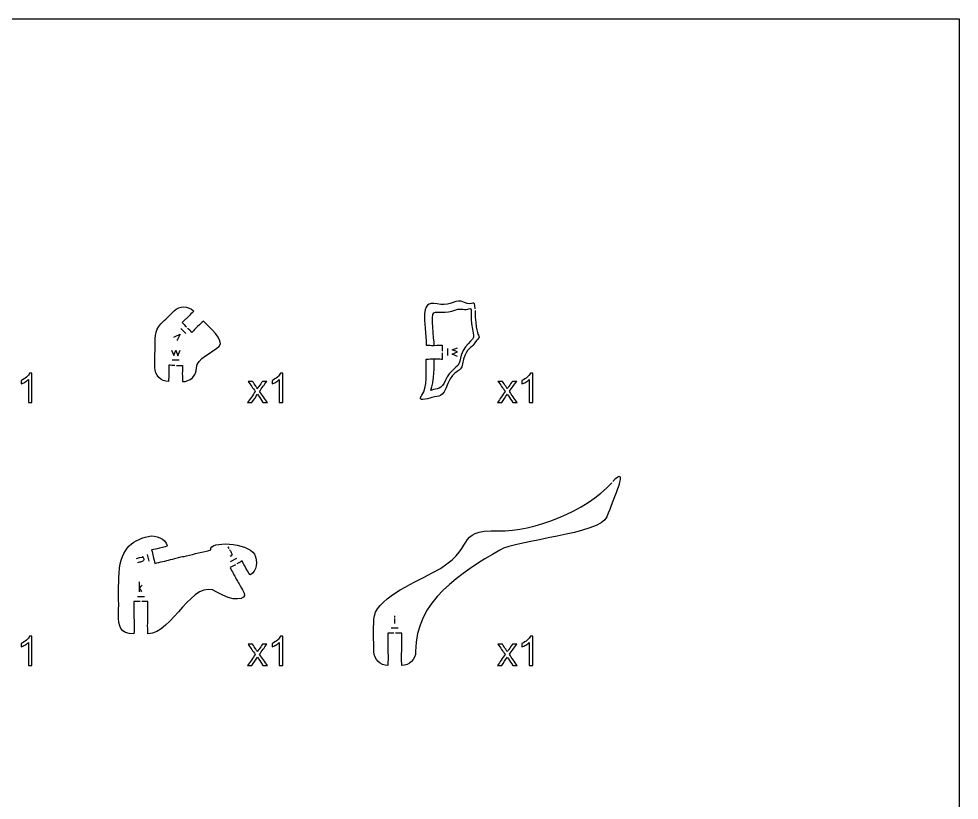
# Model space of a CAD drawing. Extents: x 0 to 1200, y 0 to 700.
# Drawn here: x 996.9 to 1200, y 531.4 to 700 of the extents above; entities that cross this region are included whole.
import ezdxf

# ---------------------------------------------------------------- set-up
doc = ezdxf.new("R2010")
doc.units = 0
doc.header["$MEASUREMENT"] = 0
doc.layers.add('DEFAULT', color=7, linetype='CONTINUOUS')

msp = doc.modelspace()

# ---------------------------------------------------------------- linework, layer by layer
at = {"layer": 'DEFAULT', "color": 38}
msp.add_lwpolyline([(1200, 0), (0, 0), (0, 700), (1200, 700)], close=True, dxfattribs=at)
at = {"layer": 'DEFAULT', "color": 7}
for points in [[(1031.93, 633.18), (1033, 632.08)], [(1029.92, 628.49), (1030.41, 627.31), (1030.86, 628.48), (1031.3, 627.3), (1031.79, 628.47)], [(1089.49, 628.85), (1089.5, 627.32)], [(1091.67, 627.15), (1090.5, 627.65), (1091.66, 628.1), (1090.49, 628.55), (1091.66, 629.03)], [(1031.6, 626.3), (1030.07, 626.32)], [(1042.34, 585.69), (1042.16, 586.02)], [(1025.08, 582.94), (1024.72, 584.42)], [(1042.66, 582.88), (1044, 583.61)], [(1023.02, 576.36), (1023.02, 578.49)], [(1022.54, 575.36), (1024.06, 575.36)], [(1078.11, 570.77), (1078.11, 571.14)], [(1078.11, 569.54), (1078.11, 570.57)], [(1077.35, 568.54), (1078.88, 568.54)]]:
    msp.add_lwpolyline(points, dxfattribs=at)
at = {"layer": 'DEFAULT', "color": 1}
for points, knots in [([(1095.46, 637.4), (1095.41, 639.81), (1094.98, 637.83), (1093.15, 638.8), (1091.29, 639.79), (1090.17, 637.97), (1088.07, 638.38), (1085.79, 638.82), (1084.76, 638.74), (1084.56, 636.44), (1084.41, 634.83), (1084.88, 631.77), (1084.89, 629.57), (1085.77, 629.57), (1085.67, 629.53), (1086.64, 629.53), (1087.61, 629.53), (1087.52, 629.58), (1088.39, 629.58), (1088.39, 629.14), (1088.39, 628.7), (1088.39, 628.26)], [0, 0, 0, 0, 1, 1, 1, 2, 2, 2, 3, 3, 3, 4, 4, 4, 5, 5, 5, 6, 6, 6, 9.760002, 9.760002, 9.760002, 9.760002]), ([(1030.64, 625.21), (1030.2, 625.22), (1029.76, 625.22), (1029.32, 625.23), (1029.31, 624.35), (1029.36, 624.45), (1029.35, 623.48), (1029.34, 622.5), (1029.29, 622.61), (1029.29, 621.73), (1027.62, 621.74), (1026.3, 623.1), (1026.31, 624.76), (1026.33, 626.09), (1026.34, 627.42), (1026.36, 628.76), (1026.38, 630.76), (1026.18, 632.77), (1027.6, 634.17), (1028.56, 635.1), (1029.51, 636.03), (1030.46, 636.96), (1031.65, 638.13), (1033.55, 638.11), (1034.7, 636.92), (1034.08, 636.31), (1034.18, 636.35), (1033.49, 635.66), (1033.14, 635.32), (1032.98, 635.18), (1032.82, 635.04), (1032.67, 634.9), (1032.52, 634.78), (1032.2, 634.47), (1032.51, 634.16), (1032.82, 633.84), (1033.13, 633.52)], [0, 0, 0, 0, 3.750213, 3.750213, 3.750213, 4.750213, 4.750213, 4.750213, 5.750213, 5.750213, 5.750213, 6.750213, 6.750213, 6.750213, 18.090958, 18.090958, 18.090958, 19.090958, 19.090958, 19.090958, 30.418809, 30.418809, 30.418809, 31.418809, 31.418809, 31.418809, 32.418809, 32.418809, 32.418809, 33.418809, 33.418809, 33.418809, 34.418809, 34.418809, 34.418809, 38.180856, 38.180856, 38.180856, 38.180856]), ([(1095.47, 637.05), (1095.61, 628.68), (1097.68, 633.2), (1094.97, 629.51), (1094.5, 628.88), (1093.16, 628.54), (1092.78, 625.53), (1092.52, 623.48), (1090.86, 624.59), (1089.61, 621.28), (1088.36, 617.98), (1087.75, 618.76), (1086.15, 618.29), (1085.02, 617.96), (1082.81, 617.22), (1084, 618.8), (1085.18, 620.37), (1084.91, 624.03), (1084.9, 626.57), (1085.77, 626.57), (1085.67, 626.62), (1086.65, 626.63), (1087.13, 626.63), (1087.35, 626.61), (1087.55, 626.61), (1087.76, 626.59), (1087.96, 626.58), (1088.4, 626.58), (1088.4, 627.02), (1088.4, 627.46), (1088.4, 627.91)], [0, 0, 0, 0, 1, 1, 1, 2, 2, 2, 3, 3, 3, 4, 4, 4, 5, 5, 5, 6, 6, 6, 7, 7, 7, 8, 8, 8, 9, 9, 9, 12.760002, 12.760002, 12.760002, 12.760002]), ([(1030.99, 625.21), (1031.44, 625.2), (1031.88, 625.2), (1032.32, 625.19), (1032.31, 624.32), (1032.26, 624.42), (1032.25, 623.44), (1032.24, 622.47), (1032.29, 622.57), (1032.28, 621.7), (1033.94, 621.68), (1035.29, 623.01), (1035.31, 624.67), (1035.33, 626.67), (1038.79, 627.97), (1040.22, 629.37), (1041.41, 630.53), (1037.96, 633.59), (1036.8, 634.78), (1036.18, 634.17), (1036.21, 634.27), (1035.52, 633.59), (1034.82, 632.91), (1034.93, 632.94), (1034.3, 632.33), (1033.99, 632.64), (1033.68, 632.96), (1033.37, 633.27)], [0, 0, 0, 0, 3.761213, 3.761213, 3.761213, 4.761213, 4.761213, 4.761213, 5.761213, 5.761213, 5.761213, 6.761213, 6.761213, 6.761213, 7.761213, 7.761213, 7.761213, 8.761213, 8.761213, 8.761213, 9.761213, 9.761213, 9.761213, 10.761213, 10.761213, 10.761213, 14.516817, 14.516817, 14.516817, 14.516817]), ([(1125.2, 600.15), (1128.9, 604.31), (1125.31, 596.3), (1123.94, 592.55), (1122.55, 588.75), (1104.43, 587.54), (1100.79, 585.36), (1092.42, 580.33), (1082.61, 574.53), (1082.63, 563.44), (1082.65, 561.79), (1081.29, 560.45), (1079.64, 560.44), (1079.64, 561.31), (1079.58, 561.22), (1079.58, 562.19), (1079.58, 563.16), (1079.63, 563.07), (1079.63, 563.94), (1079.62, 565.11), (1079.62, 566.27), (1079.62, 567.44), (1079.18, 567.44), (1078.73, 567.44), (1078.29, 567.44)], [0, 0, 0, 0, 1, 1, 1, 2, 2, 2, 3, 3, 3, 4, 4, 4, 5, 5, 5, 6, 6, 6, 15.928031, 15.928031, 15.928031, 19.690034, 19.690034, 19.690034, 19.690034]), ([(1077.94, 567.44), (1077.5, 567.44), (1077.06, 567.44), (1076.62, 567.44), (1076.62, 566.27), (1076.63, 565.1), (1076.63, 563.94), (1076.63, 563.06), (1076.68, 563.16), (1076.68, 562.19), (1076.68, 561.21), (1076.63, 561.31), (1076.63, 560.44), (1074.98, 560.43), (1073.63, 561.77), (1073.63, 563.43), (1073.63, 563.43), (1073.46, 568.69), (1073.62, 570.43), (1073.61, 574.55), (1081.94, 578.19), (1086.23, 580.42), (1096.45, 585.74), (1090.46, 589.75), (1100.54, 589.51), (1108.04, 589.33), (1119.42, 593.67), (1124.97, 599.89)], [0, 0, 0, 0, 3.740016, 3.740016, 3.740016, 13.661031, 13.661031, 13.661031, 14.661031, 14.661031, 14.661031, 15.661031, 15.661031, 15.661031, 16.661031, 16.661031, 16.661031, 17.661031, 17.661031, 17.661031, 18.661031, 18.661031, 18.661031, 19.661031, 19.661031, 19.661031, 20.661031, 20.661031, 20.661031, 20.661031]), ([(1023.12, 574.26), (1022.68, 574.26), (1022.24, 574.26), (1021.8, 574.26), (1021.8, 573.09), (1021.81, 571.92), (1021.81, 570.76), (1021.81, 569.88), (1021.86, 569.98), (1021.86, 569.01), (1021.86, 568.03), (1021.81, 568.13), (1021.81, 567.26), (1018.78, 567.31), (1018.44, 568.87), (1018.49, 571.49), (1018.53, 574.35), (1018.46, 576.87), (1018.53, 579.34), (1018.71, 585.44), (1021.04, 587.38), (1024.92, 588.31), (1026.57, 588.69), (1028.52, 587.82), (1029, 586.31), (1029.02, 586.19), (1028.28, 585.98), (1027.33, 585.75), (1026.39, 585.53), (1026.47, 585.6), (1025.62, 585.39), (1025.85, 584.42), (1026.08, 583.45), (1026.32, 582.48), (1027.45, 582.75), (1028.59, 583.02), (1029.72, 583.29), (1030.57, 583.5), (1030.46, 583.52), (1031.41, 583.75), (1032.36, 583.97), (1032.27, 583.9), (1033.12, 584.11), (1034.89, 584.53), (1036.65, 584.96), (1038.42, 585.38), (1037.93, 587.43), (1046.41, 586.98), (1047.81, 584.45), (1048.61, 582.95), (1048.28, 580.85), (1046.95, 579.98), (1046.84, 579.93), (1046.44, 580.59), (1045.97, 581.45), (1045.51, 582.3), (1045.6, 582.24), (1045.17, 583), (1044.78, 582.79), (1044.39, 582.57), (1044, 582.36)], [0, 0, 0, 0, 3.729, 3.729, 3.729, 13.649004, 13.649004, 13.649004, 14.649004, 14.649004, 14.649004, 15.649004, 15.649004, 15.649004, 16.649004, 16.649004, 16.649004, 17.649004, 17.649004, 17.649004, 18.649004, 18.649004, 18.649004, 19.649004, 19.649004, 19.649004, 20.649004, 20.649004, 20.649004, 21.649004, 21.649004, 21.649004, 30.145339, 30.145339, 30.145339, 40.058244, 40.058244, 40.058244, 41.058244, 41.058244, 41.058244, 42.058244, 42.058244, 42.058244, 57.493921, 57.493921, 57.493921, 58.493921, 58.493921, 58.493921, 59.493921, 59.493921, 59.493921, 60.493921, 60.493921, 60.493921, 61.493921, 61.493921, 61.493921, 65.294507, 65.294507, 65.294507, 65.294507]), ([(1043.7, 582.19), (1043.31, 581.98), (1042.93, 581.77), (1042.55, 581.56), (1042.99, 580.74), (1043.44, 579.93), (1043.89, 579.11), (1044.31, 578.35), (1044.31, 578.45), (1044.77, 577.61), (1045.25, 576.75), (1045.2, 576.83), (1045.57, 576.05), (1046.27, 574.6), (1043.12, 574.07), (1039.73, 576.3), (1034.62, 579.66), (1030.03, 567.26), (1024.8, 567.26), (1024.8, 568.14), (1024.76, 568.04), (1024.76, 569.01), (1024.76, 569.98), (1024.8, 569.88), (1024.8, 570.76), (1024.8, 571.93), (1024.8, 573.09), (1024.8, 574.26), (1024.36, 574.26), (1023.91, 574.26), (1023.47, 574.26)], [0, 0, 0, 0, 3.719099, 3.719099, 3.719099, 11.622573, 11.622573, 11.622573, 12.622573, 12.622573, 12.622573, 13.622573, 13.622573, 13.622573, 14.622573, 14.622573, 14.622573, 15.622573, 15.622573, 15.622573, 16.622573, 16.622573, 16.622573, 17.622573, 17.622573, 17.622573, 27.542578, 27.542578, 27.542578, 31.312578, 31.312578, 31.312578, 31.312578])]:
    msp.add_open_spline(points, degree=3, knots=knots, dxfattribs=at)
at = {"layer": 'DEFAULT', "color": 5}
msp.add_open_spline([(1086.64, 629.53), (1086.64, 630.95), (1085.78, 636.17), (1086.59, 636.58), (1087.4, 636.99), (1088.94, 636.23), (1091.33, 637.18), (1092.53, 637.66), (1093.13, 636.99), (1094.35, 637.47), (1094.92, 637.69), (1094.23, 635.31), (1095.15, 631.72), (1095.47, 630.5), (1092.63, 629.9), (1092.16, 626.15), (1091.98, 624.75), (1089.93, 624.19), (1089.07, 622.01), (1088.27, 619.98), (1087.15, 620.26), (1086.09, 619.85), (1085.47, 619.61), (1086.66, 619.84), (1086.65, 626.63)], degree=3, knots=[0, 0, 0, 0, 1, 1, 1, 2, 2, 2, 3, 3, 3, 4, 4, 4, 5, 5, 5, 6, 6, 6, 7, 7, 7, 8, 8, 8, 8], dxfattribs=at)
at = {"layer": 'DEFAULT', "color": 7}
for points, knots in [([(1030.39, 631.28), (1030.39, 631.28), (1031.62, 631.86), (1031.75, 631.94), (1031.75, 631.93), (1031.75, 631.93), (1031.76, 631.93), (1031.68, 631.8), (1031.08, 630.58), (1031.08, 630.58)], [0, 0, 0, 0, 1, 1, 1, 1.030414, 1.030414, 1.030414, 2.030414, 2.030414, 2.030414, 2.030414]), ([(1042.44, 585.51), (1042.56, 585.29), (1042.68, 585.07), (1042.81, 584.85), (1042.93, 584.62), (1042.97, 584.46), (1042.91, 584.29), (1042.86, 584.14), (1042.71, 584.02), (1042.56, 583.99)], [0, 0, 0, 0, 2.149577, 2.149577, 2.149577, 3.149577, 3.149577, 3.149577, 4.149577, 4.149577, 4.149577, 4.149577]), ([(1022.37, 583.57), (1022.37, 583.57), (1023.67, 583.89), (1023.78, 583.92), (1023.7, 583.9), (1023.63, 583.88), (1023.55, 583.85), (1023.68, 583.81), (1023.86, 583.7), (1023.92, 583.45), (1023.98, 583.23), (1023.92, 582.94), (1023.42, 582.82), (1023.15, 582.75), (1022.87, 582.68), (1022.6, 582.62)], [0, 0, 0, 0, 1, 1, 1, 1.671443, 1.671443, 1.671443, 2.671443, 2.671443, 2.671443, 3.671443, 3.671443, 3.671443, 6.077247, 6.077247, 6.077247, 6.077247]), ([(1023.52, 576.36), (1023.35, 576.62), (1023.19, 576.88), (1023.02, 577.14), (1023.06, 577.19), (1023.57, 577.81), (1023.57, 577.81)], [0, 0, 0, 0, 2.640589, 2.640589, 2.640589, 3.640589, 3.640589, 3.640589, 3.640589])]:
    msp.add_open_spline(points, degree=3, knots=knots, dxfattribs=at)
at = {"layer": 'DEFAULT', "color": 38}
for points, knots in [([(999.78, 617.19), (999.52, 617.19), (999.26, 617.19), (999, 617.19), (999, 618.84), (999, 620.48), (999, 622.13), (998.82, 621.95), (998.57, 621.77), (998.27, 621.6), (997.97, 621.42), (997.69, 621.28), (997.45, 621.2), (997.45, 621.44), (997.45, 621.69), (997.45, 621.94), (997.89, 622.15), (998.26, 622.39), (998.59, 622.68), (998.91, 622.97), (999.14, 623.26), (999.28, 623.53), (999.44, 623.53), (999.61, 623.53), (999.78, 623.53), (999.78, 621.42), (999.78, 619.3), (999.78, 617.19)], [17.969, 17.969, 17.969, 17.969, 20.166, 20.166, 20.166, 34.167, 34.167, 34.167, 35.167, 35.167, 35.167, 36.167, 36.167, 36.167, 38.291, 38.291, 38.291, 39.291, 39.291, 39.291, 40.291, 40.291, 40.291, 41.707, 41.707, 41.707, 59.676, 59.676, 59.676, 59.676]), ([(1053.96, 617.19), (1053.7, 617.19), (1053.44, 617.19), (1053.18, 617.19), (1053.18, 618.84), (1053.18, 620.48), (1053.18, 622.13), (1053, 621.95), (1052.75, 621.77), (1052.45, 621.6), (1052.15, 621.42), (1051.88, 621.28), (1051.63, 621.2), (1051.63, 621.44), (1051.63, 621.69), (1051.63, 621.94), (1052.07, 622.15), (1052.45, 622.39), (1052.77, 622.68), (1053.1, 622.97), (1053.32, 623.26), (1053.46, 623.53), (1053.63, 623.53), (1053.79, 623.53), (1053.96, 623.53), (1053.96, 621.42), (1053.96, 619.3), (1053.96, 617.19)], [17.969, 17.969, 17.969, 17.969, 20.166, 20.166, 20.166, 34.167, 34.167, 34.167, 35.167, 35.167, 35.167, 36.167, 36.167, 36.167, 38.291, 38.291, 38.291, 39.291, 39.291, 39.291, 40.291, 40.291, 40.291, 41.707, 41.707, 41.707, 59.676, 59.676, 59.676, 59.676]), ([(1107.92, 617.19), (1107.66, 617.19), (1107.4, 617.19), (1107.14, 617.19), (1107.14, 618.84), (1107.14, 620.48), (1107.14, 622.13), (1106.96, 621.95), (1106.71, 621.77), (1106.41, 621.6), (1106.11, 621.42), (1105.83, 621.28), (1105.59, 621.2), (1105.59, 621.44), (1105.59, 621.69), (1105.59, 621.94), (1106.03, 622.15), (1106.41, 622.39), (1106.73, 622.68), (1107.05, 622.97), (1107.28, 623.26), (1107.42, 623.53), (1107.59, 623.53), (1107.75, 623.53), (1107.92, 623.53), (1107.92, 621.42), (1107.92, 619.3), (1107.92, 617.19)], [17.969, 17.969, 17.969, 17.969, 20.166, 20.166, 20.166, 34.167, 34.167, 34.167, 35.167, 35.167, 35.167, 36.167, 36.167, 36.167, 38.291, 38.291, 38.291, 39.291, 39.291, 39.291, 40.291, 40.291, 40.291, 41.707, 41.707, 41.707, 59.676, 59.676, 59.676, 59.676]), ([(1046.33, 617.19), (1046.89, 617.98), (1047.44, 618.77), (1048, 619.57), (1047.48, 620.3), (1046.97, 621.03), (1046.45, 621.76), (1046.78, 621.76), (1047.1, 621.76), (1047.42, 621.76), (1047.66, 621.41), (1047.89, 621.05), (1048.12, 620.69), (1048.26, 620.49), (1048.36, 620.32), (1048.44, 620.18), (1048.57, 620.37), (1048.69, 620.54), (1048.79, 620.68), (1049.05, 621.04), (1049.31, 621.4), (1049.56, 621.76), (1049.87, 621.76), (1050.18, 621.76), (1050.49, 621.76), (1049.96, 621.05), (1049.43, 620.33), (1048.91, 619.61), (1049.48, 618.8), (1050.04, 618), (1050.61, 617.19), (1050.29, 617.19), (1049.97, 617.19), (1049.66, 617.19), (1049.34, 617.66), (1049.03, 618.14), (1048.72, 618.61), (1048.63, 618.74), (1048.55, 618.87), (1048.47, 618.99), (1048.07, 618.39), (1047.67, 617.79), (1047.27, 617.19), (1046.95, 617.19), (1046.64, 617.19), (1046.33, 617.19)], [0, 0, 0, 0, 8.235918, 8.235918, 8.235918, 15.849393, 15.849393, 15.849393, 18.596393, 18.596393, 18.596393, 22.229259, 22.229259, 22.229259, 23.229259, 23.229259, 23.229259, 24.229259, 24.229259, 24.229259, 27.992545, 27.992545, 27.992545, 30.617545, 30.617545, 30.617545, 38.189151, 38.189151, 38.189151, 46.574334, 46.574334, 46.574334, 49.272334, 49.272334, 49.272334, 54.100483, 54.100483, 54.100483, 55.397724, 55.397724, 55.397724, 61.542417, 61.542417, 61.542417, 64.203417, 64.203417, 64.203417, 64.203417]), ([(1100.29, 617.19), (1100.84, 617.98), (1101.4, 618.77), (1101.96, 619.57), (1101.44, 620.3), (1100.93, 621.03), (1100.41, 621.76), (1100.74, 621.76), (1101.06, 621.76), (1101.38, 621.76), (1101.62, 621.41), (1101.85, 621.05), (1102.08, 620.69), (1102.22, 620.49), (1102.32, 620.32), (1102.4, 620.18), (1102.53, 620.37), (1102.65, 620.54), (1102.75, 620.68), (1103.01, 621.04), (1103.27, 621.4), (1103.52, 621.76), (1103.83, 621.76), (1104.14, 621.76), (1104.45, 621.76), (1103.92, 621.05), (1103.39, 620.33), (1102.87, 619.61), (1103.43, 618.8), (1104, 618), (1104.57, 617.19), (1104.25, 617.19), (1103.93, 617.19), (1103.62, 617.19), (1103.3, 617.66), (1102.99, 618.14), (1102.68, 618.61), (1102.59, 618.74), (1102.51, 618.87), (1102.43, 618.99), (1102.03, 618.39), (1101.63, 617.79), (1101.23, 617.19), (1100.91, 617.19), (1100.6, 617.19), (1100.29, 617.19)], [0, 0, 0, 0, 8.235918, 8.235918, 8.235918, 15.849393, 15.849393, 15.849393, 18.597393, 18.597393, 18.597393, 22.230259, 22.230259, 22.230259, 23.230259, 23.230259, 23.230259, 24.230259, 24.230259, 24.230259, 27.994126, 27.994126, 27.994126, 30.619126, 30.619126, 30.619126, 38.191324, 38.191324, 38.191324, 46.577081, 46.577081, 46.577081, 49.275081, 49.275081, 49.275081, 54.103231, 54.103231, 54.103231, 55.400471, 55.400471, 55.400471, 61.545164, 61.545164, 61.545164, 64.207164, 64.207164, 64.207164, 64.207164]), ([(999.78, 560.44), (999.52, 560.44), (999.26, 560.44), (999, 560.44), (999, 562.09), (999, 563.74), (999, 565.38), (998.82, 565.2), (998.57, 565.03), (998.27, 564.85), (997.97, 564.67), (997.69, 564.54), (997.45, 564.45), (997.45, 564.7), (997.45, 564.95), (997.45, 565.2), (997.89, 565.4), (998.26, 565.65), (998.59, 565.94), (998.91, 566.23), (999.14, 566.51), (999.28, 566.78), (999.44, 566.78), (999.61, 566.78), (999.78, 566.78), (999.78, 564.67), (999.78, 562.56), (999.78, 560.44)], [17.969, 17.969, 17.969, 17.969, 20.166, 20.166, 20.166, 34.167, 34.167, 34.167, 35.167, 35.167, 35.167, 36.167, 36.167, 36.167, 38.291, 38.291, 38.291, 39.291, 39.291, 39.291, 40.291, 40.291, 40.291, 41.707, 41.707, 41.707, 59.676, 59.676, 59.676, 59.676]), ([(1053.96, 560.44), (1053.7, 560.44), (1053.44, 560.44), (1053.18, 560.44), (1053.18, 562.09), (1053.18, 563.74), (1053.18, 565.38), (1053, 565.2), (1052.75, 565.03), (1052.45, 564.85), (1052.15, 564.67), (1051.88, 564.54), (1051.63, 564.45), (1051.63, 564.7), (1051.63, 564.95), (1051.63, 565.2), (1052.07, 565.4), (1052.45, 565.65), (1052.77, 565.94), (1053.1, 566.23), (1053.32, 566.51), (1053.46, 566.78), (1053.63, 566.78), (1053.79, 566.78), (1053.96, 566.78), (1053.96, 564.67), (1053.96, 562.56), (1053.96, 560.44)], [17.969, 17.969, 17.969, 17.969, 20.166, 20.166, 20.166, 34.167, 34.167, 34.167, 35.167, 35.167, 35.167, 36.167, 36.167, 36.167, 38.291, 38.291, 38.291, 39.291, 39.291, 39.291, 40.291, 40.291, 40.291, 41.707, 41.707, 41.707, 59.676, 59.676, 59.676, 59.676]), ([(1107.92, 560.44), (1107.66, 560.44), (1107.4, 560.44), (1107.14, 560.44), (1107.14, 562.09), (1107.14, 563.74), (1107.14, 565.38), (1106.96, 565.2), (1106.71, 565.03), (1106.41, 564.85), (1106.11, 564.67), (1105.83, 564.54), (1105.59, 564.45), (1105.59, 564.7), (1105.59, 564.95), (1105.59, 565.2), (1106.03, 565.4), (1106.41, 565.65), (1106.73, 565.94), (1107.05, 566.23), (1107.28, 566.51), (1107.42, 566.78), (1107.59, 566.78), (1107.75, 566.78), (1107.92, 566.78), (1107.92, 564.67), (1107.92, 562.56), (1107.92, 560.44)], [17.969, 17.969, 17.969, 17.969, 20.166, 20.166, 20.166, 34.167, 34.167, 34.167, 35.167, 35.167, 35.167, 36.167, 36.167, 36.167, 38.291, 38.291, 38.291, 39.291, 39.291, 39.291, 40.291, 40.291, 40.291, 41.707, 41.707, 41.707, 59.676, 59.676, 59.676, 59.676]), ([(1046.33, 560.44), (1046.89, 561.23), (1047.44, 562.03), (1048, 562.82), (1047.48, 563.55), (1046.97, 564.28), (1046.45, 565.02), (1046.78, 565.02), (1047.1, 565.02), (1047.42, 565.02), (1047.66, 564.66), (1047.89, 564.3), (1048.12, 563.94), (1048.26, 563.74), (1048.36, 563.57), (1048.44, 563.43), (1048.57, 563.62), (1048.69, 563.79), (1048.79, 563.93), (1049.05, 564.29), (1049.31, 564.66), (1049.56, 565.02), (1049.87, 565.02), (1050.18, 565.02), (1050.49, 565.02), (1049.96, 564.3), (1049.43, 563.58), (1048.91, 562.86), (1049.48, 562.06), (1050.04, 561.25), (1050.61, 560.44), (1050.29, 560.44), (1049.97, 560.44), (1049.66, 560.44), (1049.34, 560.92), (1049.03, 561.39), (1048.72, 561.86), (1048.63, 561.99), (1048.55, 562.12), (1048.47, 562.25), (1048.07, 561.65), (1047.67, 561.04), (1047.27, 560.44), (1046.95, 560.44), (1046.64, 560.44), (1046.33, 560.44)], [0, 0, 0, 0, 8.235918, 8.235918, 8.235918, 15.849393, 15.849393, 15.849393, 18.596393, 18.596393, 18.596393, 22.229259, 22.229259, 22.229259, 23.229259, 23.229259, 23.229259, 24.229259, 24.229259, 24.229259, 27.99336, 27.99336, 27.99336, 30.61836, 30.61836, 30.61836, 38.189965, 38.189965, 38.189965, 46.575148, 46.575148, 46.575148, 49.273148, 49.273148, 49.273148, 54.101297, 54.101297, 54.101297, 55.3977, 55.3977, 55.3977, 61.541561, 61.541561, 61.541561, 64.202561, 64.202561, 64.202561, 64.202561]), ([(1100.29, 560.44), (1100.84, 561.23), (1101.4, 562.03), (1101.96, 562.82), (1101.44, 563.55), (1100.93, 564.28), (1100.41, 565.02), (1100.74, 565.02), (1101.06, 565.02), (1101.38, 565.02), (1101.62, 564.66), (1101.85, 564.3), (1102.08, 563.94), (1102.22, 563.74), (1102.32, 563.57), (1102.4, 563.43), (1102.53, 563.62), (1102.65, 563.79), (1102.75, 563.93), (1103.01, 564.29), (1103.27, 564.66), (1103.52, 565.02), (1103.83, 565.02), (1104.14, 565.02), (1104.45, 565.02), (1103.92, 564.3), (1103.39, 563.58), (1102.87, 562.86), (1103.43, 562.06), (1104, 561.25), (1104.57, 560.44), (1104.25, 560.44), (1103.93, 560.44), (1103.62, 560.44), (1103.3, 560.92), (1102.99, 561.39), (1102.68, 561.86), (1102.59, 561.99), (1102.51, 562.12), (1102.43, 562.25), (1102.03, 561.65), (1101.63, 561.04), (1101.23, 560.44), (1100.91, 560.44), (1100.6, 560.44), (1100.29, 560.44)], [0, 0, 0, 0, 8.235918, 8.235918, 8.235918, 15.849393, 15.849393, 15.849393, 18.597393, 18.597393, 18.597393, 22.230259, 22.230259, 22.230259, 23.230259, 23.230259, 23.230259, 24.230259, 24.230259, 24.230259, 27.99494, 27.99494, 27.99494, 30.61994, 30.61994, 30.61994, 38.192138, 38.192138, 38.192138, 46.577895, 46.577895, 46.577895, 49.275895, 49.275895, 49.275895, 54.104045, 54.104045, 54.104045, 55.400447, 55.400447, 55.400447, 61.544308, 61.544308, 61.544308, 64.206308, 64.206308, 64.206308, 64.206308])]:
    msp.add_open_spline(points, degree=3, knots=knots, dxfattribs=at)

doc.saveas('drawing.dxf')
